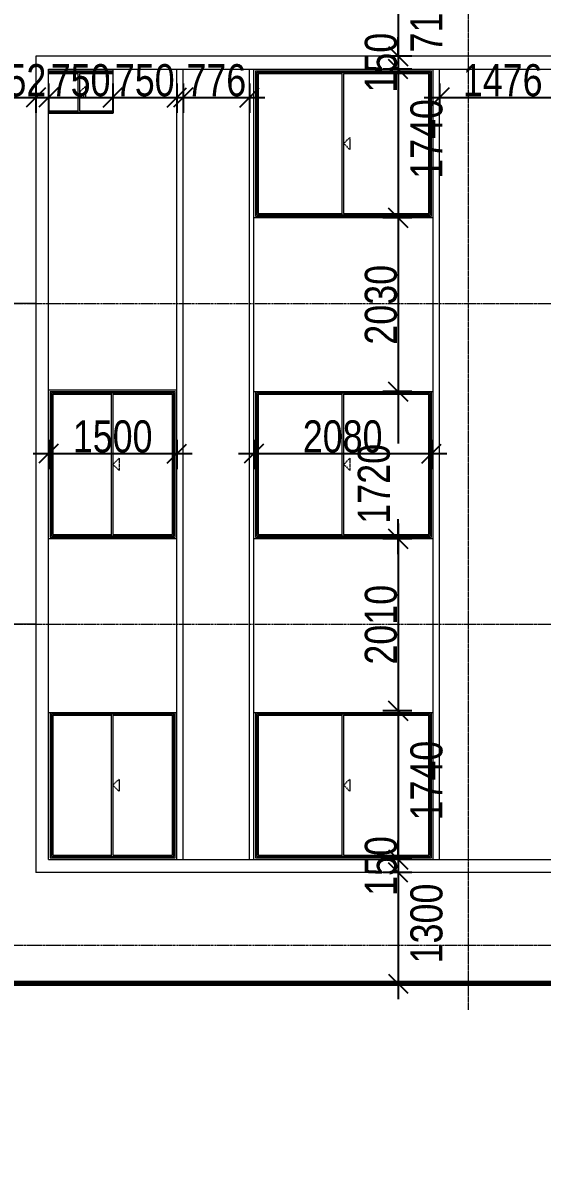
# Model space of a CAD drawing. Header units: millimetres. Extents: x -35190 to 411743, y -233114 to 23872.
# Drawn here: x 256364 to 262439, y -165970 to -152640 of the extents above; entities that cross this region are included whole.
import ezdxf

# ---------------------------------------------------------------- set-up
doc = ezdxf.new("R2010")
doc.units = ezdxf.units.MM
doc.linetypes.add('Centre', pattern=[31.75, 6.35, -4.7625, 15.875, -4.7625])
doc.linetypes.add('Grid Line', pattern=[22.225, 12.7, -3.175, 3.175, -3.175])
for name, color, linetype, lineweight in [('A-ANNO-DIMS', 211, 'Continuous', 9), ('A-DETL-WIDE', 214, 'Continuous', 70), ('A-FLOR-LEVL', 51, 'Continuous', 18), ('A-GLAZ', 151, 'Continuous', 18), ('A-WALL', 113, 'Continuous', 18), ('G-ANNO-TEXT', 231, 'Continuous', 9), ('Q-CASE', 31, 'Continuous', 18), ('S-GRID', 1, 'Continuous', 9)]:
    doc.layers.add(name, color=color, linetype=linetype, lineweight=lineweight)
doc.styles.add('Arial_2', font='arial.ttf', dxfattribs={"height": 337.5})
doc.styles.add('Arial_3', font='arial.ttf', dxfattribs={"width": 0.8, "height": 375})
doc.dimstyles.new('main_4_5mm', dxfattribs={"dimscale": 304.8, "dimtxt": 382.597275, "dimasz": 0.738189, "dimexe": 0.590551, "dimexo": 0.0625, "dimgap": 0.024606, "dimtad": 1, "dimdec": 0, "dimzin": 0, "dimdsep": 46, "dimtxsty": 'Arial_3', "dimblk1": 'OBLIQUE', "dimblk2": 'OBLIQUE', "dimsah": 1, "dimcen": 0.09, "dimdle": 0.590551, "dimazin": 0, "dimtfac": 1, "dimtdec": 4, "dimtix": 1, "dimtmove": 0, "dimatfit": 3, "dimfxl": 0.590551, "dimfxlon": 1, "dimtvp": 1, "dimtolj": 1, "dimtzin": 0, "dimarcsym": 2})
doc.dimstyles.new('main_4_5mm_1', dxfattribs={"dimscale": 304.8, "dimtxt": 382.597275, "dimasz": 0.738189, "dimexe": 0.590551, "dimexo": 0.0625, "dimgap": 0.024606, "dimtad": 1, "dimdec": 0, "dimzin": 0, "dimdsep": 46, "dimtxsty": 'Arial_3', "dimblk1": 'OBLIQUE', "dimblk2": 'OBLIQUE', "dimsah": 1, "dimcen": 0.09, "dimdle": 0.590551, "dimazin": 0, "dimtfac": 1, "dimtdec": 4, "dimtix": 1, "dimtmove": 1, "dimatfit": 3, "dimfxl": 0.590551, "dimfxlon": 1, "dimtvp": 1, "dimtolj": 1, "dimtzin": 0, "dimarcsym": 2})

# ---------------------------------------------------------------- blocks, each defined once
blk = doc.blocks.new('Sliding - 2L - SL2_1 X 1_8-V1-East')
at = {"layer": 'A-GLAZ'}
for p, q in [((3932, 3170), (3932, 1470)), ((3948, 3154), (3948, 1486)), ((3948, 3154), (5976, 3154)), ((3963, 3139), (3963, 1501)), ((3963, 3139), (4947, 3139)), ((4947, 1486), (4947, 3154)), ((4947, 1501), (4947, 3139)), ((4962, 3139), (4962, 1501)), ((4962, 3139), (5961, 3139)), ((5961, 1501), (5961, 3139)), ((5976, 1486), (5976, 3154)), ((5992, 1470), (5992, 3170)), ((3932, 1470), (5992, 1470)), ((3948, 1486), (5976, 1486)), ((3963, 1501), (4947, 1501)), ((4962, 1501), (5961, 1501))]:
    blk.add_line(p, q, dxfattribs=at)
at = {"layer": 'A-GLAZ', "linetype": 'Centre'}
for p, q in [((4965, 2320), (5036, 2391)), ((4965, 2320), (5036, 2249)), ((5036, 2391), (5036, 2249))]:
    blk.add_line(p, q, dxfattribs=at)
blk = doc.blocks.new('Sliding - 2L - SL1_5 X 1_8-424779-East')
at = {"layer": 'A-GLAZ'}
for p, q in [((1532, 3170), (1532, 1470)), ((1548, 3154), (1548, 1486)), ((1548, 3154), (2976, 3154)), ((1563, 3139), (1563, 1501)), ((1563, 3139), (2247, 3139)), ((2247, 1486), (2247, 3154)), ((2247, 1501), (2247, 3139)), ((2262, 3139), (2262, 1501)), ((2262, 3139), (2961, 3139)), ((2961, 1501), (2961, 3139)), ((2976, 1486), (2976, 3154)), ((2992, 1470), (2992, 3170)), ((1532, 1470), (2992, 1470)), ((1548, 1486), (2976, 1486)), ((1563, 1501), (2247, 1501)), ((2262, 1501), (2961, 1501))]:
    blk.add_line(p, q, dxfattribs=at)
at = {"layer": 'A-GLAZ', "linetype": 'Centre'}
for p, q in [((2265, 2320), (2336, 2391)), ((2265, 2320), (2336, 2249)), ((2336, 2391), (2336, 2249))]:
    blk.add_line(p, q, dxfattribs=at)
blk = doc.blocks.new('Sliding - 2L - SL2_1 X 1_8-V8-East')
at = {"layer": 'A-GLAZ'}
for p, q in [((3932, 10670), (3932, 8970)), ((3932, 10670), (5992, 10670)), ((5992, 8970), (5992, 10670)), ((3948, 10654), (3948, 8986)), ((3948, 10654), (5976, 10654)), ((3963, 10639), (3963, 9001)), ((3963, 10639), (4947, 10639)), ((4947, 8986), (4947, 10654)), ((4947, 9001), (4947, 10639)), ((4962, 10639), (4962, 9001)), ((4962, 10639), (5961, 10639)), ((5961, 9001), (5961, 10639)), ((5976, 8986), (5976, 10654)), ((3932, 8970), (5992, 8970)), ((3948, 8986), (5976, 8986)), ((3963, 9001), (4947, 9001)), ((4962, 9001), (5961, 9001))]:
    blk.add_line(p, q, dxfattribs=at)
at = {"layer": 'A-GLAZ', "linetype": 'Centre'}
for p, q in [((4965, 9820), (5036, 9891)), ((5036, 9891), (5036, 9749)), ((4965, 9820), (5036, 9749))]:
    blk.add_line(p, q, dxfattribs=at)
blk = doc.blocks.new('Casework 1 - Casework 1-478824-East')
at = {"layer": 'Q-CASE'}
for p, q in [((14785, 10840), (1362, 10840)), ((1362, 10840), (1362, 1300)), ((1512, 1450), (1512, 10690)), ((1512, 10690), (14785, 10690)), ((2262, 10690), (2262, 10170)), ((3012, 1450), (3012, 10690)), ((3086, 1450), (3086, 10690)), ((3862, 1450), (3862, 10690)), ((3912, 1450), (3912, 10690)), ((6011, 1450), (6011, 10690)), ((6086, 1450), (6086, 10690)), ((2262, 10170), (1512, 10170)), ((6011, 8950), (3912, 8950)), ((1512, 6940), (3012, 6940)), ((3912, 6920), (6011, 6920)), ((3012, 5200), (1512, 5200)), ((6011, 5200), (3912, 5200)), ((1512, 3170), (3012, 3170)), ((3912, 3170), (6011, 3170)), ((1512, 1450), (14785, 1450)), ((14785, 1300), (1362, 1300))]:
    blk.add_line(p, q, dxfattribs=at)
blk = doc.blocks.new('Sliding - 2L - SL_6-V21-East')
at = {"layer": 'A-GLAZ'}
for p, q in [((1512, 10670), (2262, 10670)), ((1512, 10654), (2262, 10654)), ((1512, 10639), (1857, 10639)), ((1857, 10186), (1857, 10654)), ((1857, 10201), (1857, 10639)), ((1872, 10639), (1872, 10201)), ((1872, 10639), (2262, 10639)), ((1512, 10201), (1857, 10201)), ((1512, 10186), (2262, 10186)), ((1872, 10201), (2262, 10201))]:
    blk.add_line(p, q, dxfattribs=at)
at = {"layer": 'A-GLAZ', "linetype": 'Centre'}
for p, q in [((1875, 10420), (1946, 10491)), ((1875, 10420), (1946, 10349)), ((1946, 10491), (1946, 10349))]:
    blk.add_line(p, q, dxfattribs=at)
blk = doc.blocks.new('Sliding - 2L - SL1_5 X 1_8-V23-East')
at = {"layer": 'A-GLAZ'}
for p, q in [((1532, 6920), (1532, 5220)), ((1532, 6920), (2992, 6920)), ((1548, 6904), (1548, 5236)), ((1548, 6904), (2976, 6904)), ((1563, 6889), (1563, 5251)), ((1563, 6889), (2247, 6889)), ((2247, 5236), (2247, 6904)), ((2247, 5251), (2247, 6889)), ((2262, 6889), (2262, 5251)), ((2262, 6889), (2961, 6889)), ((2961, 5251), (2961, 6889)), ((2976, 5236), (2976, 6904)), ((2992, 5220), (2992, 6920)), ((1532, 5220), (2992, 5220)), ((1548, 5236), (2976, 5236)), ((1563, 5251), (2247, 5251)), ((2262, 5251), (2961, 5251))]:
    blk.add_line(p, q, dxfattribs=at)
at = {"layer": 'A-GLAZ', "linetype": 'Centre'}
for p, q in [((2265, 6070), (2336, 6141)), ((2336, 6141), (2336, 5999)), ((2265, 6070), (2336, 5999))]:
    blk.add_line(p, q, dxfattribs=at)
blk = doc.blocks.new('_Oblique')
at = {"color": 0, "linetype": 'ByBlock', "lineweight": -2}
blk.add_line((-0.5, -0.5), (0.5, 0.5), dxfattribs=at)
blk = doc.blocks.new('*D6238')
at = {"layer": 'A-ANNO-DIMS', "color": 0, "lineweight": -2, "transparency": 16777216}
for p, q in [((261239, -153351), (261239, -153692)), ((262715, -153351), (262715, -153692)), ((261059, -153512), (262895, -153512))]:
    blk.add_line(p, q, dxfattribs=at)
at = {"layer": 'Defpoints', "color": 0, "transparency": 16777216}
for p in [(261239, -153332), (262715, -153332), (262715, -153512)]:
    blk.add_point(p, dxfattribs=at)
at = {"layer": 'A-ANNO-DIMS', "color": 0, "lineweight": -2, "transparency": 16777216, "xscale": 224.9999999999999, "yscale": 224.9999999999999, "zscale": 224.9999999999999, "rotation": 180}
blk.add_blockref('_Oblique', (261239, -153512), dxfattribs=at)
at = {"layer": 'A-ANNO-DIMS', "color": 0, "lineweight": -2, "transparency": 16777216, "xscale": 224.9999999999999, "yscale": 224.9999999999999, "zscale": 224.9999999999999}
blk.add_blockref('_Oblique', (262715, -153512), dxfattribs=at)
at = {"layer": 'A-ANNO-DIMS', "color": 0, "transparency": 16777216, "insert": (261977, -153313), "char_height": 375, "width": 991.69, "attachment_point": 5, "style": 'Arial_3'}
blk.add_mtext('\\A1;1476', dxfattribs=at)
blk = doc.blocks.new('*D6239')
at = {"layer": 'A-ANNO-DIMS', "color": 0, "lineweight": -2, "transparency": 16777216}
for p, q in [((258239, -153351), (258239, -153692)), ((259015, -153351), (259015, -153692)), ((258059, -153512), (259195, -153512))]:
    blk.add_line(p, q, dxfattribs=at)
at = {"layer": 'Defpoints', "color": 0, "transparency": 16777216}
for p in [(258239, -153332), (259015, -153332), (259015, -153512)]:
    blk.add_point(p, dxfattribs=at)
at = {"layer": 'A-ANNO-DIMS', "color": 0, "lineweight": -2, "transparency": 16777216, "xscale": 224.9999999999999, "yscale": 224.9999999999999, "zscale": 224.9999999999999, "rotation": 180}
blk.add_blockref('_Oblique', (258239, -153512), dxfattribs=at)
at = {"layer": 'A-ANNO-DIMS', "color": 0, "lineweight": -2, "transparency": 16777216, "xscale": 224.9999999999999, "yscale": 224.9999999999999, "zscale": 224.9999999999999}
blk.add_blockref('_Oblique', (259015, -153512), dxfattribs=at)
at = {"layer": 'A-ANNO-DIMS', "color": 0, "transparency": 16777216, "insert": (258627, -153313), "char_height": 375, "width": 743.77, "attachment_point": 5, "style": 'Arial_3'}
blk.add_mtext('\\A1;776', dxfattribs=at)
blk = doc.blocks.new('*D6240')
at = {"layer": 'A-ANNO-DIMS', "color": 0, "lineweight": -2, "transparency": 16777216}
for p, q in [((257415, -153351), (257415, -153692)), ((258165, -153351), (258165, -153692)), ((257235, -153512), (258345, -153512))]:
    blk.add_line(p, q, dxfattribs=at)
at = {"layer": 'Defpoints', "color": 0, "transparency": 16777216}
for p in [(257415, -153332), (258165, -153332), (258165, -153512)]:
    blk.add_point(p, dxfattribs=at)
at = {"layer": 'A-ANNO-DIMS', "color": 0, "lineweight": -2, "transparency": 16777216, "xscale": 224.9999999999999, "yscale": 224.9999999999999, "zscale": 224.9999999999999, "rotation": 180}
blk.add_blockref('_Oblique', (257415, -153512), dxfattribs=at)
at = {"layer": 'A-ANNO-DIMS', "color": 0, "lineweight": -2, "transparency": 16777216, "xscale": 224.9999999999999, "yscale": 224.9999999999999, "zscale": 224.9999999999999}
blk.add_blockref('_Oblique', (258165, -153512), dxfattribs=at)
at = {"layer": 'A-ANNO-DIMS', "color": 0, "transparency": 16777216, "insert": (257790, -153313), "char_height": 375, "width": 743.77, "attachment_point": 5, "style": 'Arial_3'}
blk.add_mtext('\\A1;750', dxfattribs=at)
blk = doc.blocks.new('*D6241')
at = {"layer": 'A-ANNO-DIMS', "color": 0, "lineweight": -2, "transparency": 16777216}
for p, q in [((256665, -153351), (256665, -153692)), ((257415, -153351), (257415, -153692)), ((256485, -153512), (257595, -153512))]:
    blk.add_line(p, q, dxfattribs=at)
at = {"layer": 'Defpoints', "color": 0, "transparency": 16777216}
for p in [(256665, -153332), (257415, -153332), (257415, -153512)]:
    blk.add_point(p, dxfattribs=at)
at = {"layer": 'A-ANNO-DIMS', "color": 0, "lineweight": -2, "transparency": 16777216, "xscale": 224.9999999999999, "yscale": 224.9999999999999, "zscale": 224.9999999999999, "rotation": 180}
blk.add_blockref('_Oblique', (256665, -153512), dxfattribs=at)
at = {"layer": 'A-ANNO-DIMS', "color": 0, "lineweight": -2, "transparency": 16777216, "xscale": 224.9999999999999, "yscale": 224.9999999999999, "zscale": 224.9999999999999}
blk.add_blockref('_Oblique', (257415, -153512), dxfattribs=at)
at = {"layer": 'A-ANNO-DIMS', "color": 0, "transparency": 16777216, "insert": (257040, -153313), "char_height": 375, "width": 743.77, "attachment_point": 5, "style": 'Arial_3'}
blk.add_mtext('\\A1;750', dxfattribs=at)
blk = doc.blocks.new('*D6242')
at = {"layer": 'A-ANNO-DIMS', "color": 0, "lineweight": -2, "transparency": 16777216}
for p, q in [((256063, -153351), (256063, -153692)), ((256515, -153351), (256515, -153692)), ((256063, -153512), (255838, -153512)), ((256063, -153512), (256515, -153512)), ((256515, -153512), (256740, -153512))]:
    blk.add_line(p, q, dxfattribs=at)
at = {"layer": 'Defpoints', "color": 0, "transparency": 16777216}
for p in [(256063, -153332), (256515, -153332), (256515, -153512)]:
    blk.add_point(p, dxfattribs=at)
at = {"layer": 'A-ANNO-DIMS', "color": 0, "lineweight": -2, "transparency": 16777216, "xscale": 224.9999999999999, "yscale": 224.9999999999999, "zscale": 224.9999999999999}
blk.add_blockref('_Oblique', (256063, -153512), dxfattribs=at)
at = {"layer": 'A-ANNO-DIMS', "color": 0, "lineweight": -2, "transparency": 16777216, "xscale": 224.9999999999999, "yscale": 224.9999999999999, "zscale": 224.9999999999999, "rotation": 180}
blk.add_blockref('_Oblique', (256515, -153512), dxfattribs=at)
at = {"layer": 'A-ANNO-DIMS', "color": 0, "transparency": 16777216, "insert": (256289, -153313), "char_height": 375, "width": 743.77, "attachment_point": 5, "style": 'Arial_3'}
blk.add_mtext('\\A1;452', dxfattribs=at)
blk = doc.blocks.new('*D6263')
at = {"layer": 'A-ANNO-DIMS', "color": 0, "lineweight": -2, "transparency": 16777216}
for p, q in [((256665, -157515), (256665, -157856)), ((258165, -157515), (258165, -157856)), ((256485, -157676), (258345, -157676))]:
    blk.add_line(p, q, dxfattribs=at)
at = {"layer": 'Defpoints', "color": 0, "transparency": 16777216}
for p in [(256665, -157496), (258165, -157496), (258165, -157676)]:
    blk.add_point(p, dxfattribs=at)
at = {"layer": 'A-ANNO-DIMS', "color": 0, "lineweight": -2, "transparency": 16777216, "xscale": 224.9999999999999, "yscale": 224.9999999999999, "zscale": 224.9999999999999, "rotation": 180}
blk.add_blockref('_Oblique', (256665, -157676), dxfattribs=at)
at = {"layer": 'A-ANNO-DIMS', "color": 0, "lineweight": -2, "transparency": 16777216, "xscale": 224.9999999999999, "yscale": 224.9999999999999, "zscale": 224.9999999999999}
blk.add_blockref('_Oblique', (258165, -157676), dxfattribs=at)
at = {"layer": 'A-ANNO-DIMS', "color": 0, "transparency": 16777216, "insert": (257415, -157477), "char_height": 375, "width": 991.69, "attachment_point": 5, "style": 'Arial_3'}
blk.add_mtext('\\A1;1500', dxfattribs=at)
blk = doc.blocks.new('*D6264')
at = {"layer": 'A-ANNO-DIMS', "color": 0, "lineweight": -2, "transparency": 16777216}
for p, q in [((259065, -157515), (259065, -157856)), ((261145, -157515), (261145, -157856)), ((258885, -157676), (261325, -157676))]:
    blk.add_line(p, q, dxfattribs=at)
at = {"layer": 'Defpoints', "color": 0, "transparency": 16777216}
for p in [(259065, -157496), (261145, -157496), (261145, -157676)]:
    blk.add_point(p, dxfattribs=at)
at = {"layer": 'A-ANNO-DIMS', "color": 0, "lineweight": -2, "transparency": 16777216, "xscale": 224.9999999999999, "yscale": 224.9999999999999, "zscale": 224.9999999999999, "rotation": 180}
blk.add_blockref('_Oblique', (259065, -157676), dxfattribs=at)
at = {"layer": 'A-ANNO-DIMS', "color": 0, "lineweight": -2, "transparency": 16777216, "xscale": 224.9999999999999, "yscale": 224.9999999999999, "zscale": 224.9999999999999}
blk.add_blockref('_Oblique', (261145, -157676), dxfattribs=at)
at = {"layer": 'A-ANNO-DIMS', "color": 0, "transparency": 16777216, "insert": (260105, -157477), "char_height": 375, "width": 991.69, "attachment_point": 5, "style": 'Arial_3'}
blk.add_mtext('\\A1;2080', dxfattribs=at)
blk = doc.blocks.new('*D6276')
at = {"layer": 'A-ANNO-DIMS', "color": 0, "lineweight": -2, "transparency": 16777216}
for p, q in [((260753, -152141), (260753, -153211)), ((260914, -152321), (260573, -152321)), ((260914, -153031), (260573, -153031))]:
    blk.add_line(p, q, dxfattribs=at)
at = {"layer": 'Defpoints', "color": 0, "transparency": 16777216}
for p in [(260933, -152321), (260753, -153031), (260933, -153031)]:
    blk.add_point(p, dxfattribs=at)
at = {"layer": 'A-ANNO-DIMS', "color": 0, "lineweight": -2, "transparency": 16777216, "xscale": 224.9999999999999, "yscale": 224.9999999999999, "zscale": 224.9999999999999}
for p, rotation in [((260753, -152321), 90), ((260753, -153031), 270)]:
    blk.add_blockref('_Oblique', p, dxfattribs=dict(at, rotation=rotation))
at = {"layer": 'A-ANNO-DIMS', "color": 0, "transparency": 16777216, "insert": (260897, -152986), "char_height": 375, "width": 743.77, "attachment_point": 1, "rotation": 90, "line_spacing_factor": 0.941778, "style": 'Arial_3'}
blk.add_mtext('\\A1;710', dxfattribs=at)
blk = doc.blocks.new('*D6277')
at = {"layer": 'A-ANNO-DIMS', "color": 0, "lineweight": -2, "transparency": 16777216}
for p, q in [((260753, -153031), (260753, -152806)), ((260914, -153031), (260573, -153031)), ((260753, -153031), (260753, -153181)), ((260914, -153181), (260573, -153181)), ((260753, -153181), (260753, -153406))]:
    blk.add_line(p, q, dxfattribs=at)
at = {"layer": 'Defpoints', "color": 0, "transparency": 16777216}
for p in [(260933, -153031), (260753, -153181), (260933, -153181)]:
    blk.add_point(p, dxfattribs=at)
at = {"layer": 'A-ANNO-DIMS', "color": 0, "lineweight": -2, "transparency": 16777216, "xscale": 224.9999999999999, "yscale": 224.9999999999999, "zscale": 224.9999999999999}
for p, rotation in [((260753, -153031), 270), ((260753, -153181), 90)]:
    blk.add_blockref('_Oblique', p, dxfattribs=dict(at, rotation=rotation))
at = {"layer": 'A-ANNO-DIMS', "color": 0, "transparency": 16777216, "insert": (260554, -153106), "char_height": 375, "width": 743.77, "attachment_point": 5, "rotation": 90, "style": 'Arial_3'}
blk.add_mtext('\\A1;150', dxfattribs=at)
blk = doc.blocks.new('*D6278')
at = {"layer": 'A-ANNO-DIMS', "color": 0, "lineweight": -2, "transparency": 16777216}
for p, q in [((260753, -153001), (260753, -155101)), ((260914, -153181), (260573, -153181)), ((260914, -154921), (260573, -154921))]:
    blk.add_line(p, q, dxfattribs=at)
at = {"layer": 'Defpoints', "color": 0, "transparency": 16777216}
for p in [(260933, -153181), (260753, -154921), (260933, -154921)]:
    blk.add_point(p, dxfattribs=at)
at = {"layer": 'A-ANNO-DIMS', "color": 0, "lineweight": -2, "transparency": 16777216, "xscale": 224.9999999999999, "yscale": 224.9999999999999, "zscale": 224.9999999999999}
for p, rotation in [((260753, -153181), 90), ((260753, -154921), 270)]:
    blk.add_blockref('_Oblique', p, dxfattribs=dict(at, rotation=rotation))
at = {"layer": 'A-ANNO-DIMS', "color": 0, "transparency": 16777216, "insert": (260897, -154464), "char_height": 375, "width": 991.69, "attachment_point": 1, "rotation": 90, "line_spacing_factor": 0.941778, "style": 'Arial_3'}
blk.add_mtext('\\A1;1740', dxfattribs=at)
blk = doc.blocks.new('*D6279')
at = {"layer": 'A-ANNO-DIMS', "color": 0, "lineweight": -2, "transparency": 16777216}
for p, q in [((260753, -154741), (260753, -157131)), ((260914, -154921), (260573, -154921)), ((260914, -156951), (260573, -156951))]:
    blk.add_line(p, q, dxfattribs=at)
at = {"layer": 'Defpoints', "color": 0, "transparency": 16777216}
for p in [(260933, -154921), (260753, -156951), (260933, -156951)]:
    blk.add_point(p, dxfattribs=at)
at = {"layer": 'A-ANNO-DIMS', "color": 0, "lineweight": -2, "transparency": 16777216, "xscale": 224.9999999999999, "yscale": 224.9999999999999, "zscale": 224.9999999999999}
for p, rotation in [((260753, -154921), 90), ((260753, -156951), 270)]:
    blk.add_blockref('_Oblique', p, dxfattribs=dict(at, rotation=rotation))
at = {"layer": 'A-ANNO-DIMS', "color": 0, "transparency": 16777216, "insert": (260554, -155936), "char_height": 375, "width": 991.69, "attachment_point": 5, "rotation": 90, "style": 'Arial_3'}
blk.add_mtext('\\A1;2030', dxfattribs=at)
blk = doc.blocks.new('*D6280')
at = {"layer": 'A-ANNO-DIMS', "color": 0, "lineweight": -2, "transparency": 16777216}
for p, q in [((260753, -156771), (260753, -157559)), ((260914, -156951), (260573, -156951)), ((260753, -158851), (260753, -158440)), ((260914, -158671), (260573, -158671))]:
    blk.add_line(p, q, dxfattribs=at)
at = {"layer": 'Defpoints', "color": 0, "transparency": 16777216}
for p in [(260933, -156951), (260753, -158671), (260933, -158671)]:
    blk.add_point(p, dxfattribs=at)
at = {"layer": 'A-ANNO-DIMS', "color": 0, "lineweight": -2, "transparency": 16777216, "xscale": 224.9999999999999, "yscale": 224.9999999999999, "zscale": 224.9999999999999}
for p, rotation in [((260753, -156951), 90), ((260753, -158671), 270)]:
    blk.add_blockref('_Oblique', p, dxfattribs=dict(at, rotation=rotation))
at = {"layer": 'A-ANNO-DIMS', "color": 0, "transparency": 16777216, "insert": (260282, -158495), "char_height": 375, "width": 991.69, "attachment_point": 1, "rotation": 90, "line_spacing_factor": 0.941778, "style": 'Arial_3'}
blk.add_mtext('\\A1;1720', dxfattribs=at)
blk = doc.blocks.new('*D6281')
at = {"layer": 'A-ANNO-DIMS', "color": 0, "lineweight": -2, "transparency": 16777216}
for p, q in [((260753, -158491), (260753, -160861)), ((260914, -158671), (260573, -158671)), ((260914, -160681), (260573, -160681))]:
    blk.add_line(p, q, dxfattribs=at)
at = {"layer": 'Defpoints', "color": 0, "transparency": 16777216}
for p in [(260933, -158671), (260753, -160681), (260933, -160681)]:
    blk.add_point(p, dxfattribs=at)
at = {"layer": 'A-ANNO-DIMS', "color": 0, "lineweight": -2, "transparency": 16777216, "xscale": 224.9999999999999, "yscale": 224.9999999999999, "zscale": 224.9999999999999}
for p, rotation in [((260753, -158671), 90), ((260753, -160681), 270)]:
    blk.add_blockref('_Oblique', p, dxfattribs=dict(at, rotation=rotation))
at = {"layer": 'A-ANNO-DIMS', "color": 0, "transparency": 16777216, "insert": (260554, -159676), "char_height": 375, "width": 991.69, "attachment_point": 5, "rotation": 90, "style": 'Arial_3'}
blk.add_mtext('\\A1;2010', dxfattribs=at)
blk = doc.blocks.new('*D6282')
at = {"layer": 'A-ANNO-DIMS', "color": 0, "lineweight": -2, "transparency": 16777216}
for p, q in [((260753, -160501), (260753, -162601)), ((260914, -160681), (260573, -160681)), ((260914, -162421), (260573, -162421))]:
    blk.add_line(p, q, dxfattribs=at)
at = {"layer": 'Defpoints', "color": 0, "transparency": 16777216}
for p in [(260933, -160681), (260753, -162421), (260933, -162421)]:
    blk.add_point(p, dxfattribs=at)
at = {"layer": 'A-ANNO-DIMS', "color": 0, "lineweight": -2, "transparency": 16777216, "xscale": 224.9999999999999, "yscale": 224.9999999999999, "zscale": 224.9999999999999}
for p, rotation in [((260753, -160681), 90), ((260753, -162421), 270)]:
    blk.add_blockref('_Oblique', p, dxfattribs=dict(at, rotation=rotation))
at = {"layer": 'A-ANNO-DIMS', "color": 0, "transparency": 16777216, "insert": (260897, -161964), "char_height": 375, "width": 991.69, "attachment_point": 1, "rotation": 90, "line_spacing_factor": 0.941778, "style": 'Arial_3'}
blk.add_mtext('\\A1;1740', dxfattribs=at)
blk = doc.blocks.new('*D6283')
at = {"layer": 'A-ANNO-DIMS', "color": 0, "lineweight": -2, "transparency": 16777216}
for p, q in [((260753, -162421), (260753, -162196)), ((260914, -162421), (260573, -162421)), ((260753, -162421), (260753, -162571)), ((260914, -162571), (260573, -162571)), ((260753, -162571), (260753, -162796))]:
    blk.add_line(p, q, dxfattribs=at)
at = {"layer": 'Defpoints', "color": 0, "transparency": 16777216}
for p in [(260933, -162421), (260753, -162571), (260933, -162571)]:
    blk.add_point(p, dxfattribs=at)
at = {"layer": 'A-ANNO-DIMS', "color": 0, "lineweight": -2, "transparency": 16777216, "xscale": 224.9999999999999, "yscale": 224.9999999999999, "zscale": 224.9999999999999}
for p, rotation in [((260753, -162421), 270), ((260753, -162571), 90)]:
    blk.add_blockref('_Oblique', p, dxfattribs=dict(at, rotation=rotation))
at = {"layer": 'A-ANNO-DIMS', "color": 0, "transparency": 16777216, "insert": (260554, -162496), "char_height": 375, "width": 743.77, "attachment_point": 5, "rotation": 90, "style": 'Arial_3'}
blk.add_mtext('\\A1;150', dxfattribs=at)
blk = doc.blocks.new('*D6284')
at = {"layer": 'A-ANNO-DIMS', "color": 0, "lineweight": -2, "transparency": 16777216}
for p, q in [((260753, -162391), (260753, -164051)), ((260914, -162571), (260573, -162571)), ((260914, -163871), (260573, -163871))]:
    blk.add_line(p, q, dxfattribs=at)
at = {"layer": 'Defpoints', "color": 0, "transparency": 16777216}
for p in [(260933, -162571), (260753, -163871), (260933, -163871)]:
    blk.add_point(p, dxfattribs=at)
at = {"layer": 'A-ANNO-DIMS', "color": 0, "lineweight": -2, "transparency": 16777216, "xscale": 224.9999999999999, "yscale": 224.9999999999999, "zscale": 224.9999999999999}
for p, rotation in [((260753, -162571), 90), ((260753, -163871), 270)]:
    blk.add_blockref('_Oblique', p, dxfattribs=dict(at, rotation=rotation))
at = {"layer": 'A-ANNO-DIMS', "color": 0, "transparency": 16777216, "insert": (260897, -163634), "char_height": 375, "width": 991.69, "attachment_point": 1, "rotation": 90, "line_spacing_factor": 0.941778, "style": 'Arial_3'}
blk.add_mtext('\\A1;1300', dxfattribs=at)

msp = doc.modelspace()

# ---------------------------------------------------------------- linework, layer by layer
at = {"layer": 'A-DETL-WIDE'}
msp.add_line((282024.9, -163870.9), (221506.4, -163870.9), dxfattribs=at)
at = {"layer": 'A-FLOR-LEVL', "linetype": 'Centre', "lineweight": 9}
for p, q in [((225382.5, -155920.9), (282220.2, -155920.9)), ((225382.5, -159670.9), (282220.2, -159670.9)), ((225382.5, -163420.9), (281267.7, -163420.9)), ((225382.5, -163870.9), (282220.2, -163870.9))]:
    msp.add_line(p, q, dxfattribs=at)
at = {"layer": 'A-WALL'}
for p, q in [((256514.6, -155920.9), (256062.6, -155920.9)), ((256514.6, -159670.9), (256062.6, -159670.9)), ((255112.8, -163870.9), (269487.6, -163870.9))]:
    msp.add_line(p, q, dxfattribs=at)
at = {"layer": 'S-GRID', "linetype": 'Grid Line'}
msp.add_line((261575.1, -164175.7), (261575.1, -146278.9), dxfattribs=at)

# ---------------------------------------------------------------- block references
at = {"layer": 'A-GLAZ', "linetype": 'Centre'}
for name, p in [('Sliding - 2L - SL_6-V21-East', (255153, -163870.9)), ('Sliding - 2L - SL2_1 X 1_8-V8-East', (255153, -163870.9)), ('Sliding - 2L - SL1_5 X 1_8-V23-East', (255153, -163870.9)), ('Sliding - 2L - SL2_1 X 1_8-V1-East', (255153, -160120.9)), ('Sliding - 2L - SL1_5 X 1_8-424779-East', (255153, -163870.9)), ('Sliding - 2L - SL2_1 X 1_8-V1-East', (255153, -163870.9))]:
    msp.add_blockref(name, p, dxfattribs=at)
at = {"layer": 'Q-CASE'}
msp.add_blockref('Casework 1 - Casework 1-478824-East', (255153, -163870.9), dxfattribs=at)

# ---------------------------------------------------------------- texts
at = {"layer": 'G-ANNO-TEXT', "color": 7, "insert": (247739.5, -165313.5), "char_height": 525, "width": 10311.705, "attachment_point": 1, "style": 'Arial_2', "bg_fill": 3, "box_fill_scale": 1.25, "bg_fill_color": 256, "bg_fill_true_color": 13158600, "bg_fill_transparency": 0}
msp.add_mtext('RIGHT-SIDE ELEVATION', dxfattribs=at)

# ---------------------------------------------------------------- dimensions: what is measured, and where the dimension line sits
at = {"layer": 'A-ANNO-DIMS'}
for base, p1, p2, override, picture, middle in [((260752.8, -153030.9), (260932.8, -152320.9), (260932.8, -153030.9), {"dimpost": '<>', "dimfxl": 710}, '*D6276', (261147.2, -152613.9)), ((260752.8, -154920.9), (260932.8, -153180.9), (260932.8, -154920.9), {"dimpost": '<>', "dimfxl": 1740}, '*D6278', (261147.2, -153968.2)), ((260752.8, -158670.9), (260932.8, -156950.9), (260932.8, -158670.9), {"dimpost": '<>', "dimfxl": 1720}, '*D6280', (260532.1, -157999.6)), ((260752.8, -162420.9), (260932.8, -160680.9), (260932.8, -162420.9), {"dimpost": '<>', "dimfxl": 1740}, '*D6282', (261147.2, -161468.2)), ((260752.8, -163870.9), (260932.8, -162570.9), (260932.8, -163870.9), {"dimpost": '<>', "dimfxl": 1300}, '*D6284', (261147.2, -163138.2))]:
    dim = msp.add_linear_dim(base=base, p1=p1, p2=p2, angle=90, dimstyle='main_4_5mm_1', override=override, dxfattribs=at)
    dim.commit()
    dim.dimension.update_dxf_attribs({"geometry": picture, "text_midpoint": middle, "dimtype": 160, "text_rotation": 90})
for base, p1, p2, override, picture, middle in [((260752.8, -153180.9), (260932.8, -153030.9), (260932.8, -153180.9), {"dimpost": '<>', "dimfxl": 150}, '*D6277', (260553.8, -153105.9)), ((260752.8, -156950.9), (260932.8, -154920.9), (260932.8, -156950.9), {"dimpost": '<>', "dimfxl": 2030}, '*D6279', (260553.7, -155935.9)), ((260752.8, -160680.9), (260932.8, -158670.9), (260932.8, -160680.9), {"dimpost": '<>', "dimfxl": 2010}, '*D6281', (260553.8, -159675.9)), ((260752.8, -162570.9), (260932.8, -162420.9), (260932.8, -162570.9), {"dimpost": '<>', "dimfxl": 150}, '*D6283', (260553.8, -162495.9))]:
    dim = msp.add_linear_dim(base=base, p1=p1, p2=p2, angle=90, dimstyle='main_4_5mm', override=override, dxfattribs=at)
    dim.commit()
    dim.dimension.update_dxf_attribs({"geometry": picture, "text_midpoint": middle})
for base, p1, p2, override, picture, middle in [((256514.6, -153511.7), (256062.6, -153331.7), (256514.6, -153331.7), {"dimpost": '<>', "dimfxl": 452}, '*D6242', (256288.6, -153312.7)), ((257414.6, -153511.7), (256664.6, -153331.7), (257414.6, -153331.7), {"dimpost": '<>', "dimfxl": 750}, '*D6241', (257039.6, -153312.7)), ((258164.6, -153511.7), (257414.6, -153331.7), (258164.6, -153331.7), {"dimpost": '<>', "dimfxl": 750}, '*D6240', (257789.6, -153312.7)), ((259014.6, -153511.7), (258238.6, -153331.7), (259014.6, -153331.7), {"dimpost": '<>', "dimfxl": 776}, '*D6239', (258626.6, -153312.7)), ((262714.6, -153511.7), (261238.6, -153331.7), (262714.6, -153331.7), {"dimpost": '<>', "dimfxl": 1476}, '*D6238', (261976.6, -153312.7)), ((258164.6, -157675.6), (256664.6, -157495.6), (258164.6, -157495.6), {"dimpost": '<>', "dimfxl": 1500}, '*D6263', (257414.6, -157476.6)), ((261144.6, -157675.6), (259064.6, -157495.6), (261144.6, -157495.6), {"dimpost": '<>', "dimfxl": 2080}, '*D6264', (260104.6, -157476.6))]:
    dim = msp.add_linear_dim(base=base, p1=p1, p2=p2, dimstyle='main_4_5mm', override=override, dxfattribs=at)
    dim.commit()
    dim.dimension.update_dxf_attribs({"geometry": picture, "text_midpoint": middle})

doc.saveas('drawing.dxf')
